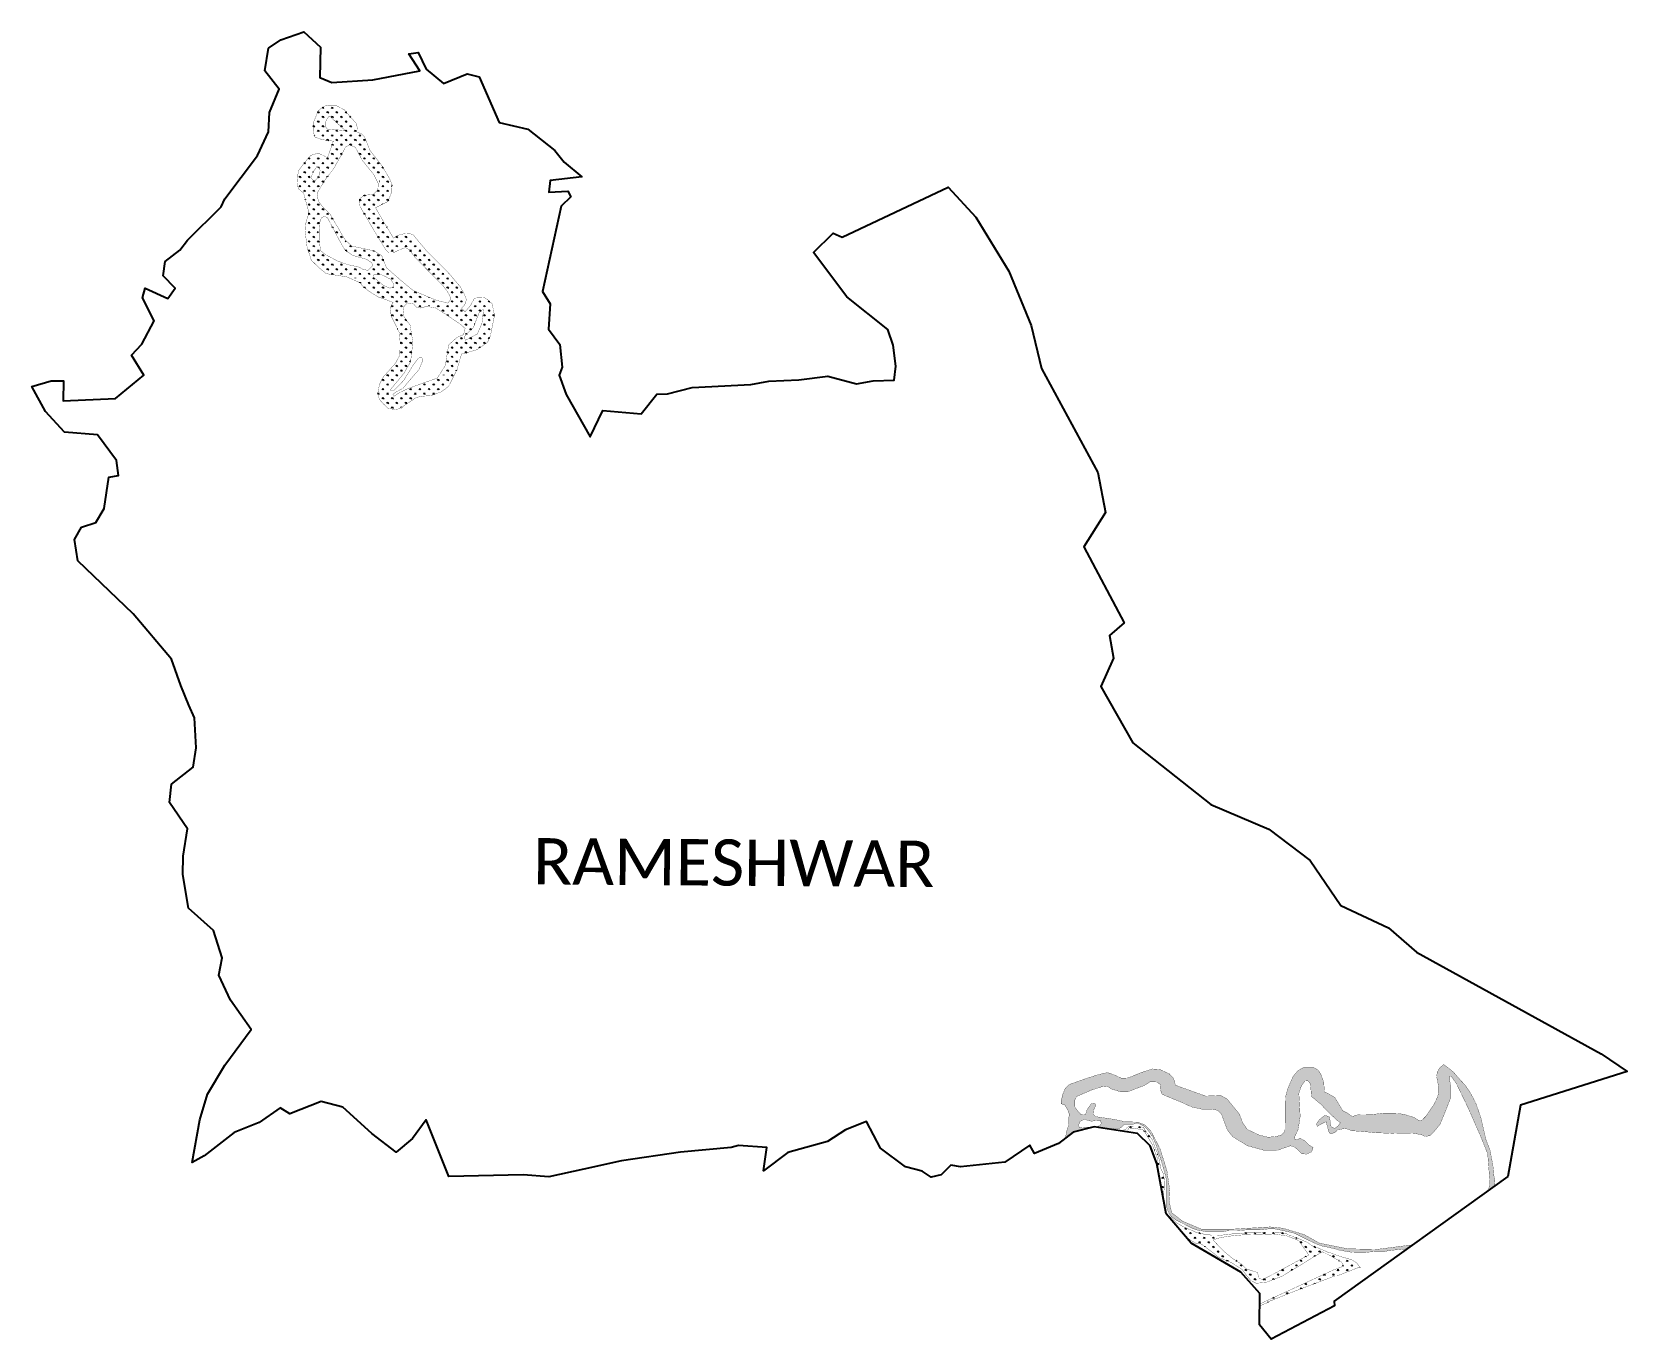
# Model space of a CAD drawing. Header units: metres. Extents: x 319749 to 325959, y 1825850 to 1830940.
import ezdxf

# ---------------------------------------------------------------- set-up
doc = ezdxf.new("R2010")
doc.units = ezdxf.units.M
doc.layers.add('MANGROOVES BUFFER ZONE', color=120, linetype='Continuous')
doc.layers.add('VILLAGE NAME', color=250, linetype='Continuous')

msp = doc.modelspace()

# ---------------------------------------------------------------- hatches: boundary and pattern name
at = {"layer": 'MANGROOVES BUFFER ZONE'}
h = msp.add_hatch(dxfattribs=at)
h.set_pattern_fill('GRASS', color=256)
h.paths.add_polyline_path([(320844.1, 1830586.2), (320843.3, 1830555.7), (320850, 1830531.2), (320878.9, 1830520.8), (320922.4, 1830514.9), (320899.7, 1830450.6), (320886, 1830457.6), (320863.4, 1830468.2), (320834.6, 1830459.8), (320817.7, 1830440.4), (320788.4, 1830402.9), (320782.9, 1830381.1), (320780.6, 1830351.7), (320786.5, 1830329.5), (320806.7, 1830312.8), (320827.3, 1830236.4), (320815.4, 1830196.2), (320812.8, 1830161.4), (320820.2, 1830102), (320836.4, 1830051.6), (320865.9, 1830022.5), (320894.5, 1829999.1), (321012.8, 1829980.7), (321036.8, 1829950.4), (321060.2, 1829931.1), (321095.9, 1829908.6), (321152.9, 1829889.8), (321152.2, 1829887.8), (321154.8, 1829886.8), (321148.8, 1829877.2), (321143.9, 1829861.7), (321147.7, 1829833.9), (321178.7, 1829770.6), (321186, 1829691.4), (321164.3, 1829650.4), (321117.3, 1829597.5), (321102, 1829568.7), (321094.9, 1829530.9), (321102.5, 1829508.4), (321119.7, 1829489.3), (321136.3, 1829473.9), (321160.5, 1829470.4), (321177.8, 1829472.5), (321252.1, 1829521), (321301.6, 1829523.9), (321341.7, 1829538.6), (321356.5, 1829548.9), (321371.6, 1829561.7), (321385.8, 1829589.6), (321403.4, 1829624), (321421.5, 1829687.2), (321438.8, 1829690.4), (321482.1, 1829703.2), (321522.8, 1829731.8), (321533.4, 1829756.3), (321549.6, 1829836.4), (321540.5, 1829881.6), (321522.1, 1829898), (321505.9, 1829908.3), (321484.1, 1829907), (321469.8, 1829900.2), (321456.1, 1829874.7), (321435, 1829850), (321420.9, 1829864.6), (321433.7, 1829877.4), (321440.5, 1829897.7), (321432.8, 1829918.3), (321415.5, 1829949.2), (321373.1, 1829999.1), (321287.6, 1830084.9), (321233.2, 1830149.7), (321219.3, 1830155.4), (321197.9, 1830154.4), (321174.2, 1830148.5), (321156.1, 1830137.2), (321086.1, 1830255.6), (321112.1, 1830268.3), (321134.1, 1830279.5), (321142.6, 1830299.3), (321149.9, 1830319.6), (321150.9, 1830345), (321141.4, 1830368.8), (321106.8, 1830425.8), (321065.3, 1830478.1), (321043.6, 1830531.9), (321032.5, 1830542.9), (321011, 1830552.2), (321016.4, 1830563.1), (321011.7, 1830584), (320962.6, 1830638.2), (320930.9, 1830654.9), (320908.8, 1830655.6), (320891.2, 1830653.2), (320874.9, 1830642.9), (320864.1, 1830633.3)])
h.paths.add_polyline_path([(321077.7, 1830307.5), (321040.4, 1830304), (321025, 1830290.1), (321023, 1830267.7), (321034.9, 1830244.8), (321125, 1830093.3), (321139.4, 1830079.4), (321153.9, 1830079.4), (321207.5, 1830105.2), (321242.6, 1830059.9), (321389, 1829912.2), (321368.5, 1829884.4), (321323.2, 1829895.3), (321232.6, 1829933.6), (321183.4, 1829974.4), (321129.1, 1830022.1), (321110.7, 1830068.9), (321080.8, 1830087.8), (320980.3, 1830109.4), (320908.5, 1830232.7), (320848, 1830293.2), (320887.6, 1830360.2), (320923.4, 1830407.9), (320954.3, 1830462.6), (320976.6, 1830504.4), (321008, 1830491), (321034.9, 1830440.3), (321113.5, 1830343.2)], flags=16)
h.paths.add_polyline_path([(320943.6, 1830132.8), (320967.2, 1830091.3), (320997, 1830070.3), (321088.7, 1830044.4), (321051.8, 1830006.8), (321023.1, 1830024.4), (320955.1, 1830039.6), (320872.9, 1830083.1), (320862, 1830177.5), (320875.4, 1830216.1), (320894.5, 1830226.2)], flags=16)
h.paths.add_polyline_path([(320844.3, 1830362), (320833.8, 1830374.7), (320847.4, 1830401), (320858.9, 1830416.8), (320876.7, 1830404.5), (320863.7, 1830374.9), (320853.8, 1830363.4)], flags=16)
h.paths.add_polyline_path([(321077.7, 1829986), (321079.1, 1829998.9), (321136.2, 1829991.5), (321156.4, 1829960.4), (321153.9, 1829937.6), (321118.8, 1829952.4)], flags=16)
h.paths.add_polyline_path([(320968.4, 1830556.3), (320885.8, 1830563.5), (320900.7, 1830618.9)], flags=16)
h.paths.add_polyline_path([(321247.2, 1829867), (321260, 1829865.1), (321303.4, 1829875.9), (321403.7, 1829813.7), (321451.9, 1829770.9), (321403.7, 1829751), (321371.1, 1829721.4), (321351.9, 1829601.3), (321283.2, 1829577.1), (321213.6, 1829551.9), (321179.5, 1829535.6), (321158.3, 1829521.3), (321145.9, 1829544.6), (321143.5, 1829546.1), (321197.3, 1829611.2), (321223, 1829655.6), (321231.9, 1829733.1), (321221, 1829798.7), (321181.1, 1829853.2), (321220.6, 1829896.8)], flags=16)
h.paths.add_polyline_path([(321489.8, 1829846.9), (321507.9, 1829865), (321496.5, 1829771.5), (321436.3, 1829739.5), (321430.7, 1829755.5), (321466.5, 1829788), (321471.5, 1829798.9), (321478.4, 1829818.2)], flags=16)
h = msp.add_hatch(dxfattribs=at)
h.set_pattern_fill('GRASS', color=256)
h.paths.add_polyline_path([(324101.2, 1826851.9), (324113.8, 1826852.3), (324130.5, 1826850.9), (324141.2, 1826841.2), (324143.1, 1826818.4), (324147.3, 1826804.9), (324165, 1826796.5), (324228.4, 1826770.4), (324261.9, 1826754.6), (324302.9, 1826745.7), (324339.7, 1826745.7), (324365.3, 1826741.1), (324379.7, 1826725.7), (324402.6, 1826664.3), (324423.2, 1826638.4), (324480.5, 1826603.1), (324543.9, 1826585.8), (324597.9, 1826585.4), (324647.7, 1826603.1), (324665, 1826597.5), (324679.9, 1826584.4), (324692, 1826571.9), (324710.6, 1826570.5), (324730.2, 1826579.3), (324736.2, 1826596.6), (324719, 1826606.8), (324702.2, 1826623.6), (324684.5, 1826632.9), (324676.6, 1826625.9), (324664.5, 1826629.1), (324665.4, 1826639.8), (324678.5, 1826668.2), (324685.9, 1826718), (324680.9, 1826806.2), (324691.1, 1826837.9), (324704.6, 1826855.1), (324715.8, 1826856), (324726.1, 1826843.9), (324729.8, 1826795), (324767, 1826764.3), (324797.8, 1826731.7), (324830.4, 1826701.5), (324842.5, 1826692.2), (324833.7, 1826681), (324820.1, 1826669.8), (324806.2, 1826677.7), (324802.9, 1826698.2), (324799.2, 1826716.4), (324782, 1826721.5), (324760.5, 1826704.7), (324748.9, 1826688), (324752.6, 1826678.7), (324762.4, 1826684.7), (324786.6, 1826697.3), (324793.7, 1826670.2), (324799.8, 1826651.6), (324808.6, 1826650.7), (324822.2, 1826655.3), (324831.9, 1826665.6), (324861.3, 1826670.2), (324889.2, 1826661.4), (324928.4, 1826658.6), (324980.5, 1826653.9), (325043.4, 1826651.1), (325090.5, 1826652.5), (325131.9, 1826651.1), (325162.7, 1826644.6), (325171.2, 1826639.5), (325191.2, 1826642.3), (325207, 1826658.1), (325230.8, 1826687.5), (325252.7, 1826740.5), (325270.8, 1826787.5), (325271.3, 1826838.4), (325266.7, 1826865.4), (325267.6, 1826872.9), (325274.1, 1826873.8), (325294.6, 1826844), (325341.2, 1826747.2), (325386.9, 1826643.2), (325415.8, 1826572), (325424.7, 1826457.6), (325418.5, 1826429.5), (325441.8, 1826446.2), (325443.9, 1826469.6), (325440, 1826485.8), (325436.3, 1826526.1), (325428.6, 1826566.5), (325424.7, 1826586.7), (325409, 1826627.2), (325389.5, 1826712), (325369.8, 1826768.6), (325365.9, 1826776.7), (325346, 1826813.1), (325326.1, 1826841.5), (325318.1, 1826849.7), (325314.1, 1826853.7), (325282.2, 1826890.3), (325262.1, 1826906.6), (325244.2, 1826919.6), (325228.9, 1826906), (325219.5, 1826889.7), (325217.1, 1826872.5), (325223.9, 1826838.1), (325224.8, 1826810.4), (325220.9, 1826794), (325206.8, 1826764.2), (325175.3, 1826718), (325161, 1826703.5), (325150.9, 1826699.5), (325128.9, 1826713.5), (325096.1, 1826723.9), (325066.6, 1826729.4), (325013.5, 1826730.2), (324962.9, 1826724.6), (324911.1, 1826723.9), (324889, 1826717), (324867.8, 1826731.7), (324852.2, 1826739.3), (324821.5, 1826790.4), (324793.2, 1826807.1), (324780.2, 1826812.8), (324777.8, 1826850), (324766.1, 1826882.2), (324755.8, 1826898), (324738.7, 1826907.5), (324699.8, 1826907.4), (324689.2, 1826903.4), (324673.1, 1826891.6), (324657.2, 1826870.8), (324646.5, 1826846.9), (324637, 1826823.5), (324628.1, 1826790.6), (324626.6, 1826659.3), (324612.6, 1826644.8), (324592, 1826639), (324560.5, 1826636.3), (324524.3, 1826645.6), (324480.4, 1826666.5), (324461.9, 1826692.4), (324449.5, 1826726.2), (324401.2, 1826785.4), (324376.2, 1826799.1), (324348.9, 1826797.8), (324318.2, 1826796.6), (324200.6, 1826838.7), (324193, 1826866.5), (324176.7, 1826883), (324139.4, 1826900.2), (324109.5, 1826902.3), (324068.2, 1826888.4), (324015.5, 1826867.2), (323990.5, 1826865.9), (323964.8, 1826878.1), (323935.7, 1826888), (323900.4, 1826880.1), (323854.7, 1826865.9), (323816.3, 1826852), (323786.7, 1826841.4), (323771.3, 1826826.9), (323762.5, 1826805.3), (323755.5, 1826777.4), (323755.8, 1826766.7), (323769.2, 1826762.1), (323777.4, 1826749.6), (323780.2, 1826743.8), (323781.8, 1826741.4), (323787.2, 1826726), (323785.1, 1826710.6), (323785.1, 1826705.2), (323785, 1826697.1), (323784.9, 1826685), (323780.8, 1826673), (323776.6, 1826656.9), (323772.4, 1826636.8), (323776.2, 1826635.5), (323802.5, 1826655.7), (323879.9, 1826676), (323864.1, 1826675.5), (323838.7, 1826673.4), (323825.8, 1826675.7), (323823.5, 1826682.8), (323827.6, 1826696.5), (323840.7, 1826703.8), (323848.3, 1826706.1), (323857.1, 1826702), (323873.8, 1826698.8), (323891, 1826700.9), (323908.3, 1826701.2), (323911.8, 1826690.6), (323906.5, 1826681.6), (323889.2, 1826676.4), (323946.5, 1826667.6), (323950, 1826667.5), (323962.1, 1826671.5), (323982.3, 1826671.3), (323990.4, 1826675.3), (323994.5, 1826679.3), (324002.6, 1826687.3), (324014.7, 1826687.2), (324018.7, 1826687.1), (324034.8, 1826687), (324051, 1826690.9), (324063.1, 1826686.8), (324079.1, 1826678.6), (324091.1, 1826666.4), (324103.1, 1826650.1), (324107, 1826642), (324111.1, 1826642), (324115, 1826629.9), (324126.8, 1826601.6), (324134.7, 1826573.3), (324142.6, 1826553), (324154.3, 1826512.6), (324162.1, 1826484.3), (324166, 1826464.2), (324165.8, 1826444), (324165.7, 1826423.8), (324165.4, 1826391.6), (324165.2, 1826367.4), (324173.1, 1826343.1), (324185, 1826326.9), (324201, 1826314.7), (324233.2, 1826298.3), (324265.3, 1826281.9), (324289.4, 1826273.6), (324317.6, 1826269.4), (324337.7, 1826269.2), (324349.8, 1826269.1), (324361.9, 1826269), (324374, 1826268.9), (324382.1, 1826268.8), (324410.3, 1826272.6), (324418.4, 1826272.6), (324438.5, 1826272.4), (324482.9, 1826276), (324527.2, 1826275.7), (324563.6, 1826279.4), (324587.7, 1826279.2), (324628, 1826270.8), (324664.2, 1826262.4), (324712.4, 1826237.9), (324756.5, 1826217.3), (324768.6, 1826213.2), (324788.7, 1826209), (324824.9, 1826200.6), (324837, 1826196.5), (324889.3, 1826188), (324937.7, 1826187.6), (324978, 1826191.3), (325010.3, 1826191), (325014.3, 1826191), (325030.5, 1826194.9), (325101.5, 1826201.8), (325123.6, 1826217.6), (324983.5, 1826199.5), (324871.5, 1826201.9), (324761.6, 1826223.8), (324701.5, 1826257.3), (324619.3, 1826282), (324568.6, 1826287.1), (324428.3, 1826278.8), (324300.7, 1826278.8), (324228.9, 1826309), (324186.1, 1826342.1), (324175.4, 1826388.6), (324178.2, 1826429.6), (324167.3, 1826505.7), (324140.8, 1826591.4), (324104.5, 1826661.2), (324080.8, 1826684.9), (324052.9, 1826695.3), (324005.8, 1826696.4), (323960.4, 1826706.1), (323890.1, 1826716.5), (323880.3, 1826725.8), (323882.1, 1826742.1), (323889.6, 1826759.4), (323886.8, 1826768.8), (323872.3, 1826766), (323857.4, 1826745.9), (323849.4, 1826723.5), (323832.6, 1826724.9), (323819.1, 1826739.3), (323809.3, 1826752.9), (323808.3, 1826780.4), (323816, 1826795.1), (323874.2, 1826820.2), (323918.9, 1826834.6), (323937.6, 1826832.8), (323952.5, 1826823.5), (323987.4, 1826813.2), (324014.9, 1826813.2), (324080.6, 1826838.4)])
h = msp.add_hatch(dxfattribs=at)
h.set_pattern_fill('GRASS', color=256)
h.paths.add_polyline_path([(324346.7, 1826235.7), (324366.2, 1826242.9), (324400.3, 1826250.1), (324460.8, 1826255.9), (324530.6, 1826257.7), (324582.2, 1826259.6), (324634.2, 1826252.1), (324679.7, 1826234.2), (324719.3, 1826177.8), (324586.4, 1826106), (324539.5, 1826082), (324527, 1826086), (324524.2, 1826091.8), (324519.8, 1826109.5), (324495.2, 1826117.3), (324476.4, 1826123.6), (324458.5, 1826141.3), (324423.7, 1826163.5), (324391.6, 1826189.6)], flags=16)
h.paths.add_polyline_path([(324226.9, 1826264.9), (324261.5, 1826224.4), (324454.5, 1826111.4), (324529.3, 1826027.9), (324528.8, 1825987.2), (324683.6, 1826058.5), (324815.7, 1826119.7), (324850.8, 1826132.6), (324853.4, 1826139.4), (324847.1, 1826149.8), (324804.8, 1826174.2), (324772, 1826190.3), (324617.1, 1826095.9), (324552.6, 1826070.9), (324515, 1826067.7), (324492.5, 1826079), (324472.6, 1826104.6), (324460.5, 1826121), (324419.3, 1826147.4), (324370.4, 1826167.8), (324316, 1826209.6), (324295.6, 1826223.7), (324278, 1826224.3), (324258.5, 1826235.5)])
h.paths.add_polyline_path([(324013.7, 1826657.2), (324053.1, 1826651.1), (324101.5, 1826602.9), (324127.3, 1826534.6), (324143.6, 1826448.6), (324143.3, 1826453.9), (324131.8, 1826515.6), (324133, 1826532.9), (324128.9, 1826557), (324110.2, 1826608), (324076.8, 1826663.9), (324036.9, 1826672.1), (324018.1, 1826670.7), (324013.5, 1826660.6)])
h.paths.add_polyline_path([(324161.6, 1826354.1), (324164.7, 1826337.6), (324261.5, 1826224.4), (324454.5, 1826111.4), (324529.3, 1826027.9), (324528.7, 1825979.8), (324561.2, 1825993.2), (324565.2, 1825997.2), (324674.4, 1826040.6), (324820, 1826095.8), (324828.1, 1826095.8), (324909, 1826127.4), (324921.1, 1826127.3), (324905.1, 1826147.5), (324885, 1826159.8), (324840.8, 1826172.3), (324796.6, 1826188.8), (324792.6, 1826188.8), (324784.5, 1826192.9), (324764.5, 1826201.1), (324756.4, 1826205.2), (324732.3, 1826213.5), (324716.3, 1826225.7), (324688.2, 1826238.1), (324656, 1826250.4), (324648, 1826254.5), (324644, 1826254.5), (324627.9, 1826262.7), (324599.7, 1826267), (324579.6, 1826267.2), (324555.4, 1826267.4), (324527.1, 1826263.6), (324494.9, 1826263.9), (324470.7, 1826264.1), (324450.5, 1826260.2), (324426.3, 1826260.4), (324394.1, 1826256.6), (324361.8, 1826252.9), (324345.6, 1826253), (324341.6, 1826253), (324333.6, 1826257.1), (324313.4, 1826257.3), (324305.4, 1826261.4), (324281.3, 1826265.6), (324273.2, 1826269.7), (324265.2, 1826273.8), (324241.1, 1826282.1), (324205, 1826302.6), (324189, 1826318.8), (324169, 1826335.1)])
h.paths.add_polyline_path([(324127.3, 1826534.6), (324153.4, 1826397.3), (324153.5, 1826411.8), (324157.8, 1826444.1), (324157.9, 1826460.2), (324154.1, 1826492.5), (324142.3, 1826516.8), (324138.5, 1826545), (324130.6, 1826573.3), (324118.8, 1826601.6), (324110.9, 1826625.9), (324095, 1826646.2), (324083, 1826662.4), (324079, 1826670.5), (324075, 1826674.6), (324054.9, 1826678.8), (324046.9, 1826678.8), (324034.8, 1826678.9), (324030.7, 1826679), (324026.7, 1826679), (324010.5, 1826675.1), (324010.5, 1826671.1), (324006.5, 1826667.1), (323994.3, 1826663.1), (323990.7, 1826660.8), (324053.1, 1826651.1), (324101.5, 1826602.9)])

# ---------------------------------------------------------------- linework, layer by layer
at = {"color": 3}
msp.add_lwpolyline([(320669.5, 1830876.6), (320717.4, 1830909.1), (320807.1, 1830940.5), (320872.1, 1830880.8), (320870, 1830762.6), (320916.4, 1830743.5), (321076.2, 1830754.3), (321258.6, 1830788.4), (321216.2, 1830855.2), (321252.7, 1830859.8), (321284.1, 1830794.7), (321351.4, 1830739.5), (321442.8, 1830777.1), (321489.7, 1830765.5), (321568.3, 1830588.2), (321679.4, 1830561.9), (321784.1, 1830478.1), (321821.2, 1830432.9), (321890, 1830376.3), (321766.8, 1830361.2), (321760.7, 1830316.3), (321834.7, 1830320), (321846.7, 1830298.1), (321809.5, 1830261.8), (321736.2, 1829929.4), (321766.5, 1829881.3), (321760.2, 1829782.3), (321803.6, 1829723.4), (321813.5, 1829634.3), (321801.1, 1829603.8), (321828.5, 1829529), (321922.3, 1829363.1), (321971.3, 1829466.2), (322120.4, 1829452.7), (322181.1, 1829529.2), (322222.7, 1829530.6), (322319.3, 1829555.4), (322546.9, 1829567.9), (322617.4, 1829580.6), (322733.8, 1829585), (322846.7, 1829600.3), (322958.4, 1829570.5), (323023.3, 1829581.9), (323104.9, 1829583.8), (323112.3, 1829638.8), (323101.8, 1829720), (323080.8, 1829781.7), (322921.1, 1829909), (322791.2, 1830081.1), (322867.5, 1830157), (322903.6, 1830141.5), (323316, 1830336), (323423.2, 1830219.3), (323551.3, 1830009.2), (323638.9, 1829797.1), (323679.5, 1829629.5), (323898.3, 1829224.6), (323928.4, 1829068.4), (323843.5, 1828934.8), (324000.6, 1828639.2), (323943.1, 1828589.4), (323959.2, 1828501.2), (323909.7, 1828391.4), (324034, 1828172.4), (324338.3, 1827931.7), (324564, 1827835.8), (324724.3, 1827714.4), (324843.7, 1827539.1), (325029.2, 1827452), (325138.2, 1827357.5), (325858.2, 1826961.5), (325958.5, 1826892.2), (325544.2, 1826760.8), (325493.8, 1826483.6), (324818.6, 1825998.5), (324819.1, 1825979.8), (324572.8, 1825850.2), (324527.9, 1825905.5), (324529.3, 1826027.9), (324454.5, 1826111.4), (324261.5, 1826224.4), (324164.7, 1826337.6), (324127.3, 1826534.6), (324101.5, 1826602.9), (324053.1, 1826651.1), (323884.3, 1826677.2), (323802.5, 1826655.7), (323744.8, 1826611.4), (323652, 1826573.3), (323632.9, 1826605.5), (323536.7, 1826539.6), (323363.8, 1826520.6), (323325.7, 1826527), (323288, 1826489.7), (323250, 1826480.2), (323214.9, 1826504.7), (323150, 1826521.3), (323052.2, 1826594.2), (322997.8, 1826697.3), (322916.6, 1826664.7), (322845.7, 1826620.3), (322691.3, 1826577), (322596.8, 1826505.5), (322610, 1826596.4), (322499.2, 1826604.7), (322470.8, 1826595.9), (322273.5, 1826577.9), (322044.6, 1826544), (321897.9, 1826511.9), (321761.3, 1826481.9), (321660.7, 1826490.4), (321372.3, 1826483.3), (321283.1, 1826703.7), (321230.3, 1826632), (321166.5, 1826578.7), (321071.8, 1826650.8), (320959.7, 1826753.3), (320874.6, 1826774.8), (320752.4, 1826727.8), (320714.7, 1826750.3), (320633.3, 1826694.3), (320536.7, 1826654.3), (320419.2, 1826563.4), (320372.1, 1826537.6), (320403.2, 1826704), (320432.9, 1826804.2), (320500, 1826916.3), (320602.2, 1827056.1), (320521.5, 1827169.4), (320476.7, 1827267.2), (320489, 1827334.9), (320455.5, 1827441.1), (320358, 1827528.1), (320336, 1827659), (320337.7, 1827730.9), (320354.9, 1827836.9), (320283.9, 1827939.7), (320292.5, 1828011.4), (320376.5, 1828077.9), (320388.6, 1828153.1), (320381.2, 1828268.9), (320360.2, 1828318.8), (320328.1, 1828395.6), (320291.7, 1828497.6), (320142.5, 1828674.3), (319927.1, 1828880.9), (319914.1, 1828964.3), (319942.3, 1829012.5), (319998.2, 1829029.4), (320029.7, 1829084.1), (320048.1, 1829206.8), (320086.6, 1829213.3), (320078, 1829271.2), (320004.4, 1829371), (319875.7, 1829381.2), (319802, 1829462.2), (319748.9, 1829559.5), (319823.2, 1829581.1), (319871.6, 1829582.1), (319870.2, 1829503.2), (320074.8, 1829512.9), (320184.6, 1829603.7), (320136.1, 1829681.1), (320177.4, 1829724.7), (320225.4, 1829814.9), (320179.9, 1829904.9), (320190, 1829942.3), (320278.1, 1829902.1), (320307.1, 1829942.1), (320260.2, 1829990.8), (320267.4, 1830046.9), (320324.8, 1830090.7), (320355, 1830129.8), (320486, 1830258.7), (320499.8, 1830290.3), (320627.2, 1830459.3), (320670.2, 1830551.5), (320674.4, 1830627.2), (320711.9, 1830717.2), (320655.4, 1830789.3), (320669.5, 1830876.6)], dxfattribs=at)
at = {"layer": 'MANGROOVES BUFFER ZONE', "const_width": 1, "flags": 128}
msp.add_lwpolyline([(320861, 1830630.6), (320874.9, 1830642.9), (320891.2, 1830653.2), (320908.8, 1830655.6), (320930.9, 1830654.9), (320965.3, 1830636.8), (320988.2, 1830610), (321011.7, 1830584), (321016.4, 1830563.1), (321011, 1830552.2), (321032.5, 1830542.9), (321043.6, 1830531.9), (321065.3, 1830478.1), (321106.8, 1830425.8), (321141.4, 1830368.8), (321150.9, 1830345), (321149.9, 1830319.6), (321142.6, 1830299.3), (321134.1, 1830279.5), (321112.1, 1830268.3), (321086.1, 1830255.6), (321156.1, 1830137.2), (321174.2, 1830148.5), (321197.9, 1830154.4), (321219.3, 1830155.4), (321234.5, 1830149.2), (321246.3, 1830134.1), (321287.6, 1830084.9), (321373.1, 1829999.1), (321415.5, 1829949.2), (321432.8, 1829918.3), (321440.5, 1829897.7), (321433.7, 1829877.4), (321420.9, 1829864.6), (321435, 1829850), (321456.1, 1829874.7), (321469.8, 1829900.2), (321484.1, 1829907), (321505.9, 1829908.3), (321522.1, 1829898), (321540.5, 1829881.6), (321549.6, 1829836.4), (321533.4, 1829756.3), (321522.8, 1829731.8), (321482.1, 1829703.2), (321438.8, 1829690.4), (321421.5, 1829687.2), (321403.4, 1829624), (321385.8, 1829589.6), (321371.6, 1829561.7), (321356.5, 1829548.9), (321341.7, 1829538.6), (321301.6, 1829523.9), (321274.9, 1829522.3), (321247.1, 1829517.7), (321199.7, 1829486.8), (321185.9, 1829473.5), (321160.5, 1829470.4), (321136.3, 1829473.9), (321119.7, 1829489.3), (321102.5, 1829508.4), (321094.9, 1829530.9), (321102, 1829568.7), (321117.3, 1829597.5), (321164.3, 1829650.4), (321180.5, 1829681), (321181.7, 1829703.1), (321182, 1829735.1), (321178.7, 1829770.6), (321147.7, 1829833.9), (321143.9, 1829861.7), (321148.8, 1829877.2), (321154.8, 1829886.8), (321117.2, 1829901.6), (321095.9, 1829908.6), (321060.2, 1829931.1), (321036.8, 1829950.4), (321026.4, 1829963.4), (320975.2, 1829986.5), (320894.5, 1829999.1), (320865.9, 1830022.5), (320836.4, 1830051.6), (320820.2, 1830102), (320812.8, 1830161.4), (320815.4, 1830196.2), (320823.8, 1830224.6), (320824.2, 1830247.7), (320806.7, 1830312.8), (320786.5, 1830329.5), (320780.6, 1830351.7), (320782.9, 1830381.1), (320788.4, 1830402.9), (320817.7, 1830440.4), (320834.6, 1830459.8), (320863.4, 1830468.2), (320886, 1830457.6), (320899.7, 1830450.6), (320922.4, 1830514.9), (320878.9, 1830520.8), (320850, 1830531.2), (320843.3, 1830555.7), (320844.1, 1830586.2), (320855.9, 1830614)], close=True, dxfattribs=at)
at = {"layer": 'MANGROOVES BUFFER ZONE', "const_width": 1}
for points in [[(320907, 1830613.1), (320968.4, 1830556.3), (320898.3, 1830562.4), (320892.2, 1830571.5), (320891.7, 1830585.7), (320895.3, 1830598.9)], [(321242.6, 1830059.9), (321351, 1829950.5), (321371, 1829922.2), (321379.9, 1829902.3), (321376.9, 1829895.8), (321368.5, 1829884.4), (321323.2, 1829895.3), (321232.6, 1829933.6), (321183.4, 1829974.4), (321129.1, 1830022.1), (321110.7, 1830068.9), (321080.8, 1830087.8), (320994.6, 1830106.4), (320968.2, 1830130.2), (320908.5, 1830232.7), (320874.7, 1830266.5), (320863.7, 1830281.4), (320859.2, 1830312.2), (320887.6, 1830360.2), (320923.4, 1830407.9), (320954.3, 1830462.6), (320970.2, 1830492.5), (320984.6, 1830500.9), (321008, 1830491), (321034.9, 1830440.3), (321079.2, 1830385.6), (321097.1, 1830349.7), (321095.6, 1830325.4), (321077.7, 1830307.5), (321040.4, 1830304), (321025, 1830290.1), (321023, 1830267.7), (321034.9, 1830244.8), (321125, 1830093.3), (321139.4, 1830079.4), (321153.9, 1830079.4), (321180.7, 1830092.3), (321203.1, 1830100.3), (321217.1, 1830092.8)], [(320858.9, 1830416.8), (320847.4, 1830401), (320839.5, 1830385.8), (320837.5, 1830370.1), (320844.3, 1830362), (320853.8, 1830363.4), (320863.7, 1830374.9), (320869.6, 1830388.3), (320870.6, 1830402.2), (320866.6, 1830411.5)], [(320872.3, 1830088.8), (320891.7, 1830073.1), (320939.8, 1830047.7), (320979.4, 1830034.1), (321023.1, 1830024.4), (321037.9, 1830015.3), (321057.1, 1830012.2), (321074, 1830029.4), (321072.5, 1830040.7), (321052.7, 1830054.6), (320997, 1830070.3), (320967.2, 1830091.3), (320943.6, 1830132.8), (320899.3, 1830217.1), (320887.3, 1830222.4), (320875.4, 1830216.1), (320869.7, 1830199.8), (320867.5, 1830173.7), (320867.2, 1830132.6)], [(321077.7, 1829986), (321118.8, 1829952.4), (321142.5, 1829942.4), (321155.1, 1829948.1), (321156.4, 1829960.4), (321146.3, 1829976), (321125.5, 1829987.8), (321109, 1829995), (321090.8, 1829997.4), (321083.6, 1829996.6), (321078.5, 1829993.1)], [(321147.5, 1829550.9), (321197.3, 1829611.2), (321223, 1829655.6), (321231.9, 1829733.1), (321221, 1829798.7), (321196.3, 1829832.5), (321193.4, 1829855.7), (321196.3, 1829870), (321210.1, 1829885.3), (321234.8, 1829880.8), (321247.2, 1829867), (321260, 1829865.1), (321285.7, 1829871.5), (321319.3, 1829866), (321358.3, 1829841.9), (321417.6, 1829801.4), (321435.4, 1829785.6), (321428.9, 1829761.4), (321403.7, 1829751), (321371.1, 1829721.4), (321358.3, 1829641.2), (321326.7, 1829592.4), (321283.2, 1829577.1), (321213.6, 1829551.9), (321179.5, 1829535.6), (321158.3, 1829521.3), (321154.3, 1829528.7), (321164.2, 1829537.1), (321193.4, 1829552.9), (321229.9, 1829596.3), (321255.1, 1829624.5), (321268.4, 1829656.5), (321267.4, 1829671.8), (321262, 1829673.8), (321252.6, 1829669.4), (321234.8, 1829645.7), (321196.3, 1829583.5), (321172.6, 1829558.8), (321159.8, 1829545.5), (321149.9, 1829542), (321144.5, 1829545.5)], [(321436.3, 1829739.5), (321482.9, 1829764.2), (321500.7, 1829805.8), (321507.1, 1829858.8), (321500.2, 1829857.3), (321489.8, 1829846.9), (321478.4, 1829818.2), (321471.5, 1829798.9), (321466.5, 1829788), (321450.2, 1829773.2), (321432.8, 1829753.8), (321432.8, 1829749.4)], [(323840.7, 1826703.8), (323827.6, 1826696.5), (323823.5, 1826682.8), (323825.8, 1826675.7), (323838.7, 1826673.4), (323864.1, 1826675.5), (323889, 1826676.3), (323906.5, 1826681.6), (323911.8, 1826690.6), (323908.3, 1826701.2), (323891, 1826700.9), (323873.8, 1826698.8), (323857.1, 1826702), (323848.3, 1826706.1)], [(324346.7, 1826235.7), (324391.6, 1826189.6), (324423.7, 1826163.5), (324458.5, 1826141.3), (324476.4, 1826123.6), (324495.2, 1826117.3), (324519.8, 1826109.5), (324524.2, 1826091.8), (324527, 1826086), (324539.5, 1826082), (324586.4, 1826106), (324719.3, 1826177.8), (324679.7, 1826234.2), (324634.2, 1826252.1), (324582.2, 1826259.6), (324530.6, 1826257.7), (324460.8, 1826255.9), (324400.3, 1826250.1), (324366.2, 1826242.9)]]:
    msp.add_lwpolyline(points, close=True, dxfattribs=at)
at = {"layer": 'MANGROOVES BUFFER ZONE', "const_width": 1, "flags": 128}
for points in [[(325441.8, 1826446.2), (325443.9, 1826469.6), (325440, 1826485.8), (325436.3, 1826526.1), (325428.6, 1826566.5), (325424.7, 1826586.7), (325409, 1826627.2), (325389.5, 1826712), (325369.8, 1826768.6), (325365.9, 1826776.7), (325346, 1826813.1), (325326.1, 1826841.5), (325318.1, 1826849.7), (325314.1, 1826853.7), (325282.2, 1826890.3), (325262.1, 1826906.6), (325244.2, 1826919.6), (325228.9, 1826906), (325219.5, 1826889.7), (325217.1, 1826872.5), (325223.9, 1826838.1), (325224.8, 1826810.4), (325220.9, 1826794), (325206.8, 1826764.2), (325175.3, 1826718), (325161, 1826703.5), (325150.9, 1826699.5), (325128.9, 1826713.5), (325096.1, 1826723.9), (325066.6, 1826729.4), (325013.5, 1826730.2), (324962.9, 1826724.6), (324911.1, 1826723.9), (324889, 1826717), (324867.8, 1826731.7), (324852.2, 1826739.3), (324821.5, 1826790.4), (324793.2, 1826807.1), (324780.2, 1826812.8), (324777.8, 1826850), (324766.1, 1826882.2), (324755.8, 1826898), (324738.7, 1826907.5), (324699.8, 1826907.4), (324689.2, 1826903.4), (324673.1, 1826891.6), (324657.2, 1826870.8), (324646.5, 1826846.9), (324637, 1826823.5), (324628.1, 1826790.6), (324626.6, 1826659.3), (324612.6, 1826644.8), (324592, 1826639), (324560.5, 1826636.3), (324524.3, 1826645.6), (324480.4, 1826666.5), (324461.9, 1826692.4), (324449.5, 1826726.2), (324401.2, 1826785.4), (324376.2, 1826799.1), (324348.9, 1826797.8), (324318.2, 1826796.6), (324200.6, 1826838.7), (324193, 1826866.5), (324176.7, 1826883), (324139.4, 1826900.2), (324109.5, 1826902.3), (324068.2, 1826888.4), (324015.5, 1826867.2), (323990.5, 1826865.9), (323964.8, 1826878.1), (323935.7, 1826888), (323900.4, 1826880.1), (323854.7, 1826865.9), (323816.3, 1826852), (323786.7, 1826841.4), (323771.3, 1826826.9), (323762.5, 1826805.3), (323755.5, 1826777.4), (323755.8, 1826766.7), (323769.2, 1826762.1), (323777.4, 1826749.6), (323780.2, 1826743.8), (323781.8, 1826741.4), (323787.2, 1826726), (323785.1, 1826710.6), (323785.1, 1826705.2), (323785, 1826697.1), (323784.9, 1826685), (323780.8, 1826673), (323776.6, 1826656.9), (323772.4, 1826636.8), (323776.2, 1826635.5)], [(323946.5, 1826667.6), (323950, 1826667.5), (323962.1, 1826671.5), (323982.3, 1826671.3), (323990.4, 1826675.3), (323994.5, 1826679.3), (324002.6, 1826687.3), (324014.7, 1826687.2), (324018.7, 1826687.1), (324034.8, 1826687), (324051, 1826690.9), (324063.1, 1826686.8), (324079.1, 1826678.6), (324091.1, 1826666.4), (324103.1, 1826650.1), (324107, 1826642), (324111.1, 1826642), (324115, 1826629.9), (324126.8, 1826601.6), (324134.7, 1826573.3), (324142.6, 1826553), (324154.3, 1826512.6), (324162.1, 1826484.3), (324166, 1826464.2), (324165.8, 1826444), (324165.7, 1826423.8), (324165.4, 1826391.6), (324165.2, 1826367.4), (324173.1, 1826343.1), (324185, 1826326.9), (324201, 1826314.7), (324233.2, 1826298.3), (324265.3, 1826281.9), (324289.4, 1826273.6), (324317.6, 1826269.4), (324337.7, 1826269.2), (324349.8, 1826269.1), (324361.9, 1826269), (324374, 1826268.9), (324382.1, 1826268.8), (324410.3, 1826272.6), (324418.4, 1826272.6), (324438.5, 1826272.4), (324482.9, 1826276), (324527.2, 1826275.7), (324563.6, 1826279.4), (324587.7, 1826279.2), (324628, 1826270.8), (324664.2, 1826262.4), (324712.4, 1826237.9), (324756.5, 1826217.3), (324768.6, 1826213.2), (324788.7, 1826209), (324824.9, 1826200.6), (324837, 1826196.5), (324889.3, 1826188), (324937.7, 1826187.6), (324978, 1826191.3), (325010.3, 1826191), (325014.3, 1826191), (325030.5, 1826194.9), (325101.5, 1826201.8)], [(324528.7, 1825979.8), (324561.2, 1825993.2), (324565.2, 1825997.2), (324674.4, 1826040.6), (324820, 1826095.8), (324828.1, 1826095.8), (324909, 1826127.4), (324921.1, 1826127.3), (324905.1, 1826147.5), (324885, 1826159.8), (324840.8, 1826172.3), (324796.6, 1826188.8), (324792.6, 1826188.8), (324784.5, 1826192.9), (324764.5, 1826201.1), (324756.4, 1826205.2), (324732.3, 1826213.5), (324716.3, 1826225.7), (324688.2, 1826238.1), (324656, 1826250.4), (324648, 1826254.5), (324644, 1826254.5), (324627.9, 1826262.7), (324599.7, 1826267), (324579.6, 1826267.2), (324555.4, 1826267.4), (324527.1, 1826263.6), (324494.9, 1826263.9), (324470.7, 1826264.1), (324450.5, 1826260.2), (324426.3, 1826260.4), (324394.1, 1826256.6), (324361.8, 1826252.9), (324345.6, 1826253), (324341.6, 1826253), (324333.6, 1826257.1), (324313.4, 1826257.3), (324305.4, 1826261.4), (324281.3, 1826265.6), (324273.2, 1826269.7), (324265.2, 1826273.8), (324241.1, 1826282.1), (324205, 1826302.6), (324189, 1826318.8), (324169, 1826335.1), (324161.1, 1826355.3), (324157.2, 1826375.5), (324153.3, 1826395.7), (324153.5, 1826411.8), (324157.8, 1826444.1), (324157.9, 1826460.2), (324154.1, 1826492.5), (324142.3, 1826516.8), (324138.5, 1826545), (324130.6, 1826573.3), (324118.8, 1826601.6), (324110.9, 1826625.9), (324095, 1826646.2), (324083, 1826662.4), (324079, 1826670.5), (324075, 1826674.6), (324054.9, 1826678.8), (324046.9, 1826678.8), (324034.8, 1826678.9), (324030.7, 1826679), (324026.7, 1826679), (324010.5, 1826675.1), (324010.5, 1826671.1), (324006.5, 1826667.1), (323994.3, 1826663.1), (323990.7, 1826660.8)]]:
    msp.add_lwpolyline(points, dxfattribs=at)
at = {"layer": 'MANGROOVES BUFFER ZONE', "const_width": 1}
for points in [[(325123.6, 1826217.6), (324983.5, 1826199.5), (324871.5, 1826201.9), (324761.6, 1826223.8), (324701.5, 1826257.3), (324619.3, 1826282), (324568.6, 1826287.1), (324428.3, 1826278.8), (324300.7, 1826278.8), (324228.9, 1826309), (324186.1, 1826342.1), (324175.4, 1826388.6), (324178.2, 1826429.6), (324167.3, 1826505.7), (324140.8, 1826591.4), (324104.5, 1826661.2), (324080.8, 1826684.9), (324052.9, 1826695.3), (324005.8, 1826696.4), (323960.4, 1826706.1), (323890.1, 1826716.5), (323880.3, 1826725.8), (323882.1, 1826742.1), (323889.6, 1826759.4), (323886.8, 1826768.8), (323872.3, 1826766), (323857.4, 1826745.9), (323849.4, 1826723.5), (323832.6, 1826724.9), (323819.1, 1826739.3), (323809.3, 1826752.9), (323808.3, 1826780.4), (323816, 1826795.1), (323874.2, 1826820.2), (323918.9, 1826834.6), (323937.6, 1826832.8), (323952.5, 1826823.5), (323987.4, 1826813.2), (324014.9, 1826813.2), (324080.6, 1826838.4), (324101.2, 1826851.9), (324113.8, 1826852.3), (324130.5, 1826850.9), (324141.2, 1826841.2), (324143.1, 1826818.4), (324147.3, 1826804.9), (324165, 1826796.5), (324228.4, 1826770.4), (324261.9, 1826754.6), (324302.9, 1826745.7), (324339.7, 1826745.7), (324365.3, 1826741.1), (324379.7, 1826725.7), (324402.6, 1826664.3), (324423.2, 1826638.4), (324480.5, 1826603.1), (324543.9, 1826585.8), (324597.9, 1826585.4), (324647.7, 1826603.1), (324665, 1826597.5), (324679.9, 1826584.4), (324692, 1826571.9), (324710.6, 1826570.5), (324730.2, 1826579.3), (324736.2, 1826596.6), (324719, 1826606.8), (324702.2, 1826623.6), (324684.5, 1826632.9), (324676.6, 1826625.9), (324664.5, 1826629.1), (324665.4, 1826639.8), (324678.5, 1826668.2), (324685.9, 1826718), (324680.9, 1826806.2), (324691.1, 1826837.9), (324704.6, 1826855.1), (324715.8, 1826856), (324726.1, 1826843.9), (324729.8, 1826795), (324767, 1826764.3), (324797.8, 1826731.7), (324830.4, 1826701.5), (324842.5, 1826692.2), (324833.7, 1826681), (324820.1, 1826669.8), (324806.2, 1826677.7), (324802.9, 1826698.2), (324799.2, 1826716.4), (324782, 1826721.5), (324760.5, 1826704.7), (324748.9, 1826688), (324752.6, 1826678.7), (324762.4, 1826684.7), (324786.6, 1826697.3), (324793.7, 1826670.2), (324799.8, 1826651.6), (324808.6, 1826650.7), (324822.2, 1826655.3), (324831.9, 1826665.6), (324861.3, 1826670.2), (324889.2, 1826661.4), (324928.4, 1826658.6), (324980.5, 1826653.9), (325043.4, 1826651.1), (325090.5, 1826652.5), (325131.9, 1826651.1), (325162.7, 1826644.6), (325171.2, 1826639.5), (325191.2, 1826642.3), (325207, 1826658.1), (325230.8, 1826687.5), (325252.7, 1826740.5), (325270.8, 1826787.5), (325271.3, 1826838.4), (325266.7, 1826865.4), (325267.6, 1826872.9), (325274.1, 1826873.8), (325294.6, 1826844), (325341.2, 1826747.2), (325386.9, 1826643.2), (325415.8, 1826572), (325424.7, 1826457.6), (325418.5, 1826429.5)], [(324013.7, 1826657.2), (324013.5, 1826660.6), (324018.1, 1826670.7), (324036.9, 1826672.1), (324076.8, 1826663.9), (324110.2, 1826608), (324128.9, 1826557), (324133, 1826532.9), (324131.8, 1826515.6), (324143.3, 1826453.9), (324143.6, 1826448.6)], [(324226.9, 1826264.9), (324258.5, 1826235.5), (324278, 1826224.3), (324295.6, 1826223.7), (324316, 1826209.6), (324370.4, 1826167.8), (324419.3, 1826147.4), (324460.5, 1826121), (324472.6, 1826104.6), (324492.5, 1826079), (324515, 1826067.7), (324552.6, 1826070.9), (324617.1, 1826095.9), (324772, 1826190.3), (324804.8, 1826174.2), (324847.1, 1826149.8), (324853.4, 1826139.4), (324850.8, 1826132.6), (324815.7, 1826119.7), (324683.6, 1826058.5), (324528.8, 1825987.2)]]:
    msp.add_lwpolyline(points, dxfattribs=at)

# ---------------------------------------------------------------- texts
at = {"layer": 'VILLAGE NAME', "insert": (321700.3, 1827801.3), "char_height": 180.345, "attachment_point": 1, "rotation": 359.61391}
msp.add_mtext_dynamic_manual_height_columns('{\\fCalibri|b0|i0|c0|p34;RAMESHWAR}', width=1779.605, gutter_width=901.7, heights=[0], dxfattribs=at)

doc.saveas('drawing.dxf')
